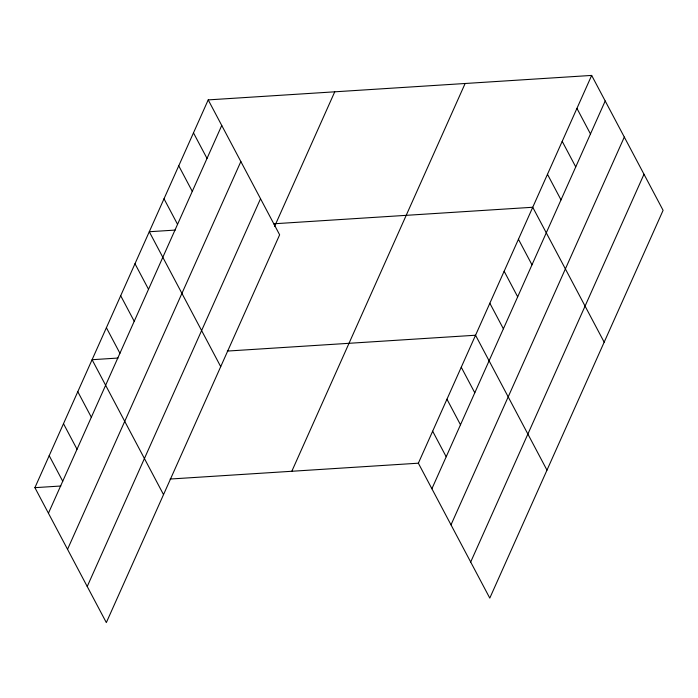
<?xml version="1.0" encoding="UTF-8"?>
<svg xmlns="http://www.w3.org/2000/svg" width="698" height="698" viewBox="0 0 698 698"><rect width="100%" height="100%" fill="white"/><g stroke="black" fill="none" stroke-linecap="round" stroke-linejoin="round"><path stroke-width="1.05" d="M208.213 99.893L279.636 234.807L106.332 622.581L34.9 487.666L208.213 99.893L591.668 75.419L663.1 210.334L489.787 598.107L418.364 463.193L591.668 75.419M48.432 513.231L221.746 125.466M67.54 549.317L240.854 161.543M87.224 586.495L260.537 198.721M274.523 226.571L334.752 91.822M291.816 471.272L465.13 83.498M431.896 488.757L605.201 100.992M451.004 524.844L624.309 137.07M470.688 562.021L643.992 174.247M175.242 230.078L149.285 231.736L220.716 366.651M273.66 223.796L532.74 207.262L604.171 342.177M118.049 358.048L92.092 359.706L163.524 494.612M227.321 351.068L475.547 335.232L546.979 470.138M34.9 487.666L60.857 486.009M170.138 479.037L418.364 463.193M576.941 108.382L590.473 133.946M562.204 141.345L575.745 166.909M547.476 174.308L561.009 199.872M518.448 239.257L531.981 264.821M504.148 271.243L517.68 296.816M489.848 303.237L503.389 328.802M461.256 367.218L474.788 392.782M446.956 399.212L460.488 424.777M432.655 431.198L446.197 456.771M193.477 132.856L207.018 158.42M178.749 165.819L192.282 191.383M164.013 198.782L177.554 224.346M134.984 263.731L148.526 289.295M120.684 295.716L134.225 321.289M106.393 327.711L119.925 353.275M77.792 391.691L91.333 417.256M63.492 423.686L77.033 449.25M49.2 455.672L62.733 481.245"/></g></svg>
